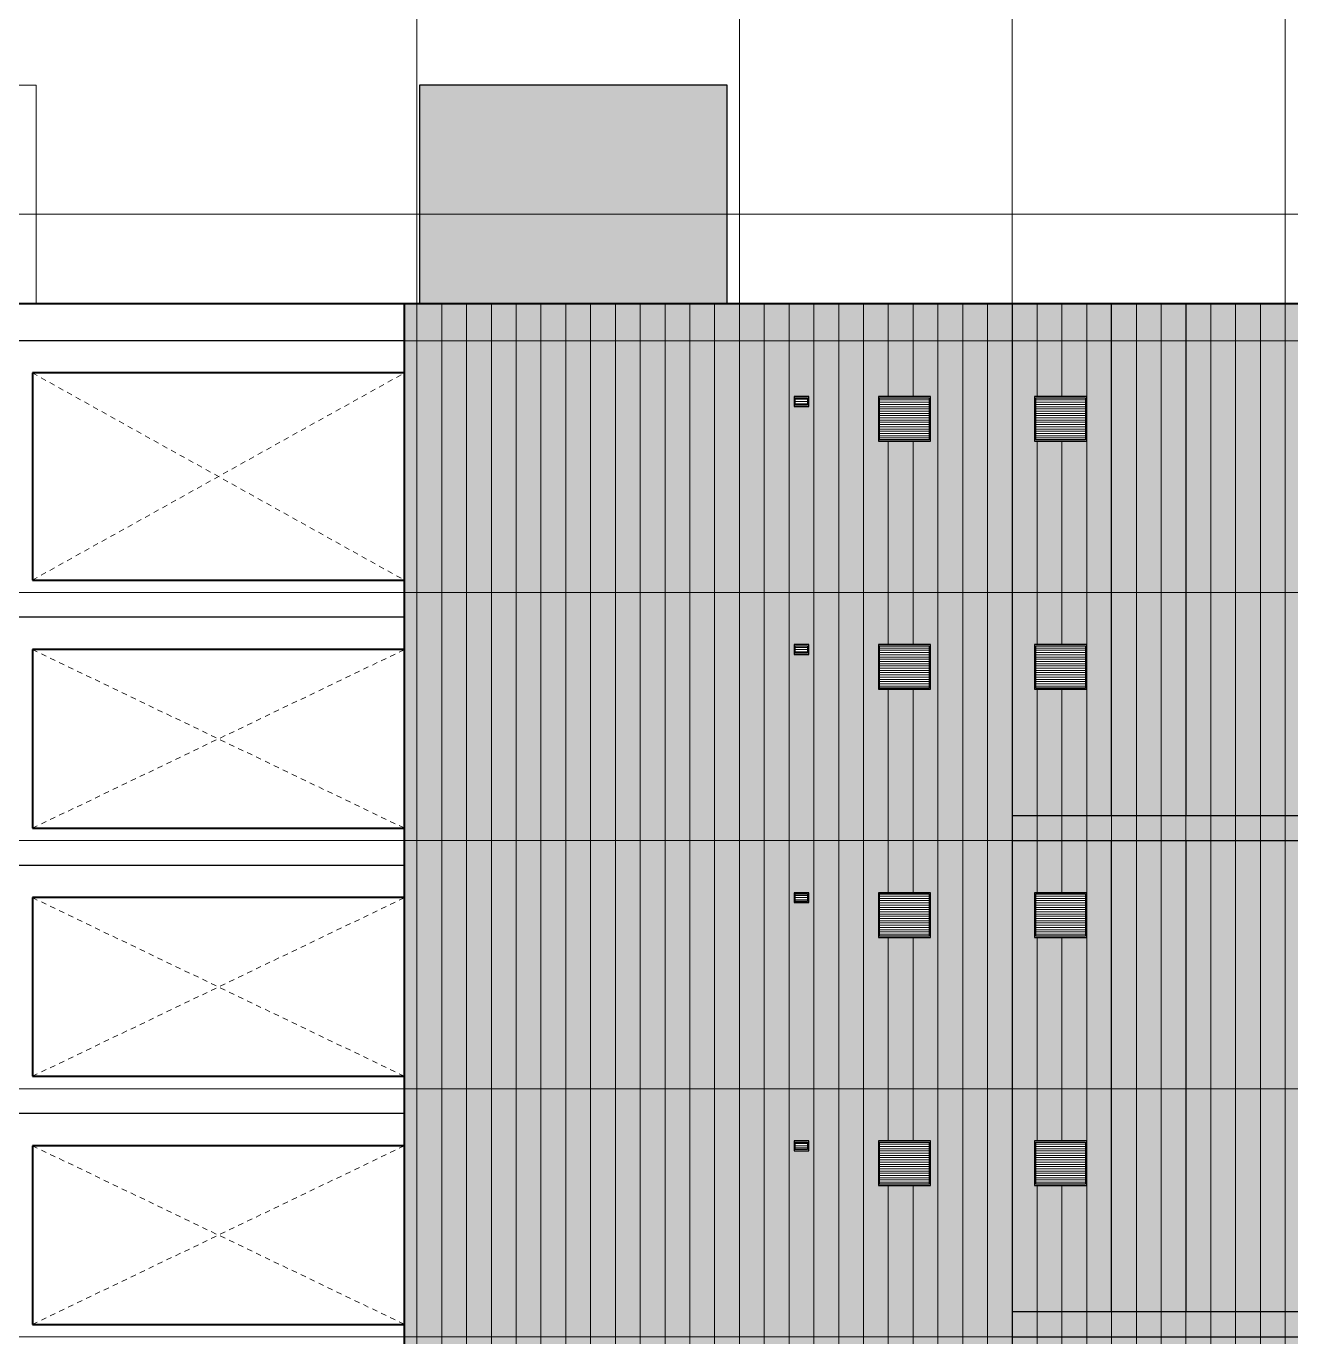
# Model space of a CAD drawing. Header units: millimetres. Extents: x 1680000 to 3024000, y 712800 to 950400.
# Drawn here: x 2507710 to 2558685, y 815360 to 868186 of the extents above; entities that cross this region are included whole.
import ezdxf

# ---------------------------------------------------------------- set-up
doc = ezdxf.new("R2010")
doc.units = ezdxf.units.MM
doc.set_wipeout_variables(frame=1)
doc.linetypes.add('CEN', pattern=[62, 60, -1, 0, -1])
doc.linetypes.add('HID', pattern=[2, 1.1, -0.9])
doc.layers.get('Defpoints').update_dxf_attribs({"color": 140})
for name, color, linetype, lineweight in [('A-AXIS-LINE', 1, 'CEN', 15), ('A-DWXK-OPEN', 1, 'HID', 15), ('A-ELEV-LIN1', 2, 'Continuous', 40), ('A-ELEV-LIN2', 7, 'Continuous', 25), ('A-ELEV-LIN3', 8, 'Continuous', 18), ('A-ELEV-WIN', 4, 'Continuous', 25)]:
    doc.layers.add(name, color=color, linetype=linetype, lineweight=lineweight)
doc.layers.add('A-XXXX-SOLD', color=252, linetype='Continuous')
doc.layers.add('입면색상', color=7, linetype='Continuous')

# ---------------------------------------------------------------- blocks, each defined once
blk = doc.blocks.new('axis')
at = {"layer": 'A-AXIS-LINE'}
for p, q in [((4621438.1, -355868.7), (4883538.1, -355868.7)), ((4621438.1, -360968.7), (4883538.1, -360968.7)), ((4621438.1, -371118.7), (4883538.1, -371118.7)), ((4621438.1, -381118.7), (4883538.1, -381118.7)), ((4621438.1, -391118.7), (4883538.1, -391118.7)), ((4621438.1, -401118.7), (4883538.1, -401118.7))]:
    blk.add_line(p, q, dxfattribs=at)
blk = doc.blocks.new('램프_서측(211006)')
at = {"layer": 'A-ELEV-LIN1'}
for p, q in [((67138, 72650), (89000, 72650)), ((89000, 69850), (74000, 69850))]:
    blk.add_line(p, q, dxfattribs=at)
for points in [[(74000, 69850), (74000, 61500)], [(74000, 61500), (89000, 61500)], [(74000, 58700), (74000, 51500)], [(89000, 58700), (74000, 58700)], [(74000, 51500), (89000, 51500)], [(74000, 48700), (74000, 41500)], [(89000, 48700), (74000, 48700)], [(74000, 41500), (89000, 41500)], [(74000, 38700), (74000, 31500)], [(89000, 38700), (74000, 38700)], [(74000, 31500), (89000, 31500)]]:
    blk.add_lwpolyline(points, dxfattribs=at)
at = {"layer": 'Defpoints'}
for p, q in [((89000, 71150), (67210, 71150)), ((89000, 60000), (51700, 60000)), ((89000, 50000), (51700, 50000)), ((89000, 40000), (51700, 40000))]:
    blk.add_line(p, q, dxfattribs=at)
blk = doc.blocks.new('4f 루버')
blk.add_wipeout([(0, -300), (0, -2100), (2100, -2100), (2100, -300)]).dxf.layer = 'A-ELEV-LIN3'
at = {"layer": 'A-ELEV-LIN3'}
for p, q in [((2050, -440), (50, -440)), ((2050, -530), (50, -530)), ((2050, -620), (50, -620)), ((2050, -710), (50, -710)), ((2050, -800), (50, -800)), ((2050, -890), (50, -890)), ((2050, -980), (50, -980)), ((2050, -1070), (50, -1070)), ((2050, -1160), (50, -1160)), ((2050, -1250), (50, -1250)), ((2050, -1340), (50, -1340)), ((2050, -1430), (50, -1430)), ((2050, -1520), (50, -1520)), ((2050, -1610), (50, -1610)), ((2050, -1700), (50, -1700)), ((2050, -1790), (50, -1790)), ((2050, -1880), (50, -1880)), ((2050, -1970), (50, -1970))]:
    blk.add_line(p, q, dxfattribs=at)
at = {"layer": 'A-ELEV-WIN'}
blk.add_lwpolyline([(2100, -2100), (2100, -300), (0, -300), (0, -2100), (2100, -2100)], dxfattribs=at)
blk.add_lwpolyline([(50, -2050), (50, -350), (2050, -350), (2050, -2050)], close=True, dxfattribs=at)
blk = doc.blocks.new('1f 루버-1')
blk.add_wipeout([(0, -300), (0, -700), (600, -700), (600, -300)]).dxf.layer = 'A-ELEV-LIN3'
at = {"layer": 'A-ELEV-LIN3'}
for p, q in [((550, -410), (50, -410)), ((550, -500), (50, -500)), ((550, -590), (50, -590))]:
    blk.add_line(p, q, dxfattribs=at)
at = {"layer": 'A-ELEV-WIN'}
blk.add_lwpolyline([(600, -700), (600, -300), (0, -300), (0, -700), (600, -700)], dxfattribs=at)
blk.add_lwpolyline([(50, -650), (50, -350), (550, -350), (550, -650)], close=True, dxfattribs=at)

msp = doc.modelspace()

# ---------------------------------------------------------------- hatches: boundary and pattern name
at = {"layer": 'A-XXXX-SOLD'}
h = msp.add_hatch(color=254, dxfattribs=at)
h.dxf.hatch_style = 1
h.paths.add_polyline_path([(2535960, 865810), (2523560, 865810), (2523560, 857010), (2535960, 857010)])
at = {"layer": '입면색상', "true_color": 0x435254}
h = msp.add_hatch(color=251, dxfattribs=at)
h.dxf.hatch_style = 1
h.paths.add_polyline_path([(2556510, 788910), (2556510, 785810), (2550410, 785810), (2550410, 788910)], flags=16)
h.paths.add_polyline_path([(2606460, 815360), (2609460, 815360), (2609460, 795360), (2606460, 795360)])
h.paths.add_polyline_path([(2595460, 815360), (2598460, 815360), (2598460, 795360), (2595460, 795360)])
h.paths.add_polyline_path([(2584460, 815360), (2587460, 815360), (2587460, 795360), (2584460, 795360)])
h.paths.add_polyline_path([(2573460, 815360), (2576460, 815360), (2576460, 795360), (2573460, 795360)])
h.paths.add_polyline_path([(2562460, 815360), (2565460, 815360), (2565460, 795360), (2562460, 795360)])
h.paths.add_polyline_path([(2547460, 815360), (2614110, 815360), (2614110, 816360), (2547460, 816360)])
h.paths.add_polyline_path([(2584460, 835360), (2587460, 835360), (2587460, 816360), (2584460, 816360)])
h.paths.add_polyline_path([(2573460, 835360), (2576460, 835360), (2576460, 816360), (2573460, 816360)])
h.paths.add_polyline_path([(2562460, 835360), (2565460, 835360), (2565460, 816360), (2562460, 816360)])
h.paths.add_polyline_path([(2551460, 835360), (2554460, 835360), (2554460, 816360), (2551460, 816360)])
h.paths.add_polyline_path([(2547460, 835360), (2587460, 835360), (2587460, 836360), (2547460, 836360)])
h.paths.add_polyline_path([(2551460, 857010), (2554460, 857010), (2554460, 836360), (2551460, 836360)])
h.paths.add_polyline_path([(2562460, 857010), (2565460, 857010), (2565460, 836360), (2562460, 836360)])
h.paths.add_polyline_path([(2432810, 815360), (2433960, 815360), (2433960, 795360), (2432810, 795360)])
h.paths.add_polyline_path([(2421810, 815360), (2424810, 815360), (2424810, 795360), (2421810, 795360)])
h.paths.add_polyline_path([(2432810, 835360), (2433960, 835360), (2433960, 816360), (2432810, 816360)])
h.paths.add_polyline_path([(2421810, 835360), (2424810, 835360), (2424810, 816360), (2421810, 816360)])
h.paths.add_polyline_path([(2416810, 835360), (2433960, 835360), (2433960, 836360), (2416810, 836360)])
h.paths.add_polyline_path([(2416810, 815360), (2433960, 815360), (2433960, 816360), (2416810, 816360)])
h.paths.add_polyline_path([(2421810, 857010), (2424810, 857010), (2424810, 836360), (2421810, 836360)])
h.paths.add_polyline_path([(2446810, 857010), (2443810, 857010), (2443810, 851470.5), (2446810, 851759.7)])
h.paths.add_polyline_path([(2416810, 785360), (2433960, 785360), (2433960, 795360), (2432810, 795360), (2416810, 795360)])
h.paths.add_polyline_path([(2550410, 790260), (2550410, 793360), (2550399.1, 793360), (2550399.1, 790260)], flags=16)
h.paths.add_polyline_path([(2547460, 785360), (2614110, 785360), (2614110, 795360), (2547460, 795360)])
h.paths.add_polyline_path([(2551460, 800260), (2554460, 800260), (2554460, 815360), (2551460, 815360)])
h.paths.add_polyline_path([(2554460, 800260), (2551460, 800260), (2551460, 795360), (2554460, 795360)])
h.paths.add_polyline_path([(2487810, 855724.9), (2490810, 856015.1), (2490810, 857010), (2487810, 857010)])
h.paths.add_polyline_path([(2476810, 854661.1), (2479810.4, 854951.3), (2479810, 857010), (2476810, 857010)])
h.paths.add_polyline_path([(2465810, 853597.3), (2468810, 853887.4), (2468810, 857010), (2465810, 857010)])
h.paths.add_polyline_path([(2454810, 852533.4), (2457810, 852823.6), (2457810, 857010), (2454810, 857010)])
h.paths.add_polyline_path([(2433960, 850367), (2433960, 850517), (2435810, 850695.9), (2435810, 857010), (2432810, 857010), (2432810, 836360), (2433960, 836360), (2433960, 850367)])
h.paths.add_polyline_path([(2587460, 857010), (2584460, 857010), (2584460, 836360), (2587460, 836360)])
h.paths.add_polyline_path([(2576460, 857010), (2573460, 857010), (2573460, 836360), (2576460, 836360)])
at = {"layer": '입면색상', "true_color": 0xcad1d3}
h = msp.add_hatch(color=254, dxfattribs=at)
h.dxf.hatch_style = 1
h.paths.add_polyline_path([(2551460, 857010), (2547460, 857010), (2547460, 836360), (2551460, 836360)])
h.paths.add_polyline_path([(2551460, 835360), (2547460, 835360), (2547460, 816360), (2551460, 816360)])
h.paths.add_polyline_path([(2562460, 857010), (2554460, 857010), (2554460, 836360), (2562460, 836360)])
h.paths.add_polyline_path([(2573460, 857010), (2565460, 857010), (2565460, 836360), (2573460, 836360)])
h.paths.add_polyline_path([(2421810, 857010), (2416810, 857010), (2416810, 836360), (2421810, 836360)])
h.paths.add_polyline_path([(2432810, 857010), (2424810, 857010), (2424810, 836360), (2432810, 836360)])
h.paths.add_polyline_path([(2421810, 835360), (2416810, 835360), (2416810, 816360), (2421810, 816360)])
h.paths.add_polyline_path([(2432810, 835360), (2424810, 835360), (2424810, 816360), (2432810, 816360)])
h.paths.add_polyline_path([(2432810, 815360), (2424810, 815360), (2424810, 795360), (2432810, 795360)])
h.paths.add_polyline_path([(2421810, 815360), (2416810, 815360), (2416810, 795360), (2421810, 795360)])
h.paths.add_polyline_path([(2573460, 835360), (2565460, 835360), (2565460, 816360), (2573460, 816360)])
h.paths.add_polyline_path([(2562460, 835360), (2554460, 835360), (2554460, 816360), (2562460, 816360)])
h.paths.add_polyline_path([(2573460, 815360), (2565460, 815360), (2565460, 795360), (2573460, 795360)])
h.paths.add_polyline_path([(2584460, 815360), (2576460, 815360), (2576460, 795360), (2584460, 795360)])
h.paths.add_polyline_path([(2595460, 815360), (2587460, 815360), (2587460, 795360), (2595460, 795360)])
h.paths.add_polyline_path([(2606460, 815360), (2598460, 815360), (2598460, 795360), (2606460, 795360)])
h.paths.add_polyline_path([(2614110, 815360), (2609460, 815360), (2609460, 795360), (2614110, 795360)])
h.paths.add_polyline_path([(2554460, 803360), (2554460, 800260), (2554460, 795360), (2562460, 795360), (2562460, 815360), (2554460, 815360)])
h.paths.add_polyline_path([(2584460, 857010), (2576460, 857010), (2576460, 836360), (2584460, 836360)])
h.paths.add_polyline_path([(2584460, 835360), (2576460, 835360), (2576460, 816360), (2584460, 816360)])
h.paths.add_polyline_path([(2551460, 800260), (2551460, 803360), (2551460, 815360), (2547460, 815360), (2547460, 795360), (2551460, 795360)])
h.paths.add_polyline_path([(2490810, 856015.1), (2500644.4, 856966.2), (2501097.6, 857010), (2490810, 857010)])
h.paths.add_polyline_path([(2479810, 854951.2), (2487810, 855724.9), (2487810, 857010), (2479810, 857010)])
h.paths.add_polyline_path([(2468810, 853887.4), (2476809.6, 854661.1), (2476810, 857010), (2468810, 857010)])
h.paths.add_polyline_path([(2457810, 852823.6), (2465810, 853597.3), (2465810, 857009.9), (2457810, 857010)])
h.paths.add_polyline_path([(2446810, 851760.9), (2454810, 852533.4), (2454810, 857010), (2446810, 857010)])
h.paths.add_polyline_path([(2435810, 850695.9), (2443810, 851469.6), (2443810, 857010), (2435810, 857010)])
at = {"layer": '입면색상', "true_color": 0x003f2d}
h = msp.add_hatch(color=118, dxfattribs=at)
h.dxf.hatch_style = 1
h.paths.add_polyline_path([(2547460, 795360), (2522960, 795360), (2522960, 857010), (2547460, 857010)])

# ---------------------------------------------------------------- linework, layer by layer
at = {"layer": 'A-AXIS-LINE'}
for p, q in [((2523460, 880860), (2523460, 764360)), ((2536460, 880860), (2536460, 764360)), ((2547460, 880860), (2547460, 764360)), ((2558460, 880860), (2558460, 764360))]:
    msp.add_line(p, q, dxfattribs=at)
at = {"layer": 'A-DWXK-OPEN', "ltscale": 200}
for p, q in [((2507960, 845860), (2522960, 854210)), ((2507960, 854210), (2522960, 845860)), ((2507960, 835860), (2522960, 843060)), ((2507960, 843060), (2522960, 835860)), ((2507960, 825860), (2522960, 833060)), ((2507960, 833060), (2522960, 825860)), ((2507960, 815860), (2522960, 823060)), ((2507960, 823060), (2522960, 815860))]:
    msp.add_line(p, q, dxfattribs=at)
at = {"layer": 'A-ELEV-LIN1'}
msp.add_lwpolyline([(2522960, 785360), (2522960, 857010), (2614110, 857010), (2614110, 785360)], dxfattribs=at)
at = {"layer": 'A-ELEV-LIN2'}
msp.add_lwpolyline([(2535960, 857010), (2535960, 865810), (2523560, 865810), (2523560, 857010)], dxfattribs=at)
at = {"layer": 'A-ELEV-LIN3'}
for p, q in [((2523460, 788010), (2523460, 857010)), ((2524460, 788010), (2524460, 857010)), ((2525460, 788010), (2525460, 857010)), ((2526460, 788010), (2526460, 857010)), ((2527460, 788010), (2527460, 857010)), ((2528460, 788010), (2528460, 857010)), ((2529460, 788010), (2529460, 857010)), ((2530460, 788010), (2530460, 857010)), ((2531460, 788010), (2531460, 857010)), ((2532460, 788010), (2532460, 857010)), ((2533460, 785360), (2533460, 857010)), ((2534460, 785360), (2534460, 857010)), ((2535460, 785360), (2535460, 857010)), ((2536460, 784560), (2536460, 857010)), ((2537460, 785360), (2537460, 857010)), ((2538460, 785360), (2538460, 857010)), ((2539460, 789360), (2539460, 857010)), ((2540460, 789360), (2540460, 857010)), ((2541460, 789360), (2541460, 857010)), ((2542460, 789360), (2542460, 857010)), ((2543460, 789360), (2543460, 857010)), ((2544460, 789360), (2544460, 857010)), ((2545460, 789360), (2545460, 857010)), ((2546460, 785360), (2546460, 857010)), ((2547460, 784560), (2547460, 857010)), ((2548460, 785360), (2548460, 857010)), ((2549460, 785360), (2549460, 857010)), ((2550460, 785360), (2550460, 857010)), ((2551460, 803360), (2551460, 857010)), ((2552460, 793360), (2552460, 857010)), ((2553460, 803360), (2553460, 857010)), ((2554460, 803360), (2554460, 857010)), ((2555460, 803360), (2555460, 857010)), ((2556460, 785360), (2556460, 857010)), ((2557460, 785360), (2557460, 857010)), ((2558460, 785360), (2558460, 857010))]:
    msp.add_line(p, q, dxfattribs=at)
msp.add_lwpolyline([(2508110, 857010), (2508110, 865810), (2483760, 865810), (2483760, 861910)], dxfattribs=at)
at = {"layer": '입면색상', "color": 118, "true_color": 0x003f2d}
msp.add_lwpolyline([(2522960, 813060), (2522960, 815860), (2507960, 815860), (2507960, 823060), (2522960, 823060), (2522960, 825860), (2507960, 825860), (2507960, 833060), (2522960, 833060), (2522960, 835860), (2507960, 835860), (2507960, 843060), (2522960, 843060), (2522960, 845860), (2507960, 845860), (2507960, 854210), (2522960, 854210), (2522960, 857010), (2501097.6, 857010)], dxfattribs=at)
at = {"layer": '입면색상'}
for points in [[(2522960, 857010), (2614110, 857010), (2614110, 785360), (2522960, 785360)], [(2547460, 795360), (2522960, 795360), (2522960, 857010), (2547460, 857010)], [(2551460, 857010), (2554460, 857010), (2554460, 836360), (2551460, 836360)], [(2547460, 835360), (2587460, 835360), (2587460, 836360), (2547460, 836360)], [(2551460, 835360), (2554460, 835360), (2554460, 816360), (2551460, 816360)], [(2547460, 815360), (2614110, 815360), (2614110, 816360), (2547460, 816360)]]:
    msp.add_lwpolyline(points, close=True, dxfattribs=at)

# ---------------------------------------------------------------- block references
msp.add_blockref('램프_서측(211006)', (2433960, 784360))
at = {"layer": 'A-AXIS-LINE'}
msp.add_blockref('axis', (-2232478.1, 1216478.7), dxfattribs=at)

# ---------------------------------------------------------------- next in the draw order: block references
at = {"layer": 'A-ELEV-LIN3'}
for name, p in [('1f 루버-1', (2538660, 853560)), ('4f 루버', (2542060, 853560)), ('4f 루버', (2548360, 853560)), ('1f 루버-1', (2538660, 843560)), ('4f 루버', (2542060, 843560)), ('4f 루버', (2548360, 843560)), ('1f 루버-1', (2538660, 833560)), ('4f 루버', (2542060, 833560)), ('4f 루버', (2548360, 833560)), ('1f 루버-1', (2538660, 823560)), ('4f 루버', (2542060, 823560)), ('4f 루버', (2548360, 823560))]:
    msp.add_blockref(name, p, dxfattribs=at)

doc.saveas('drawing.dxf')
